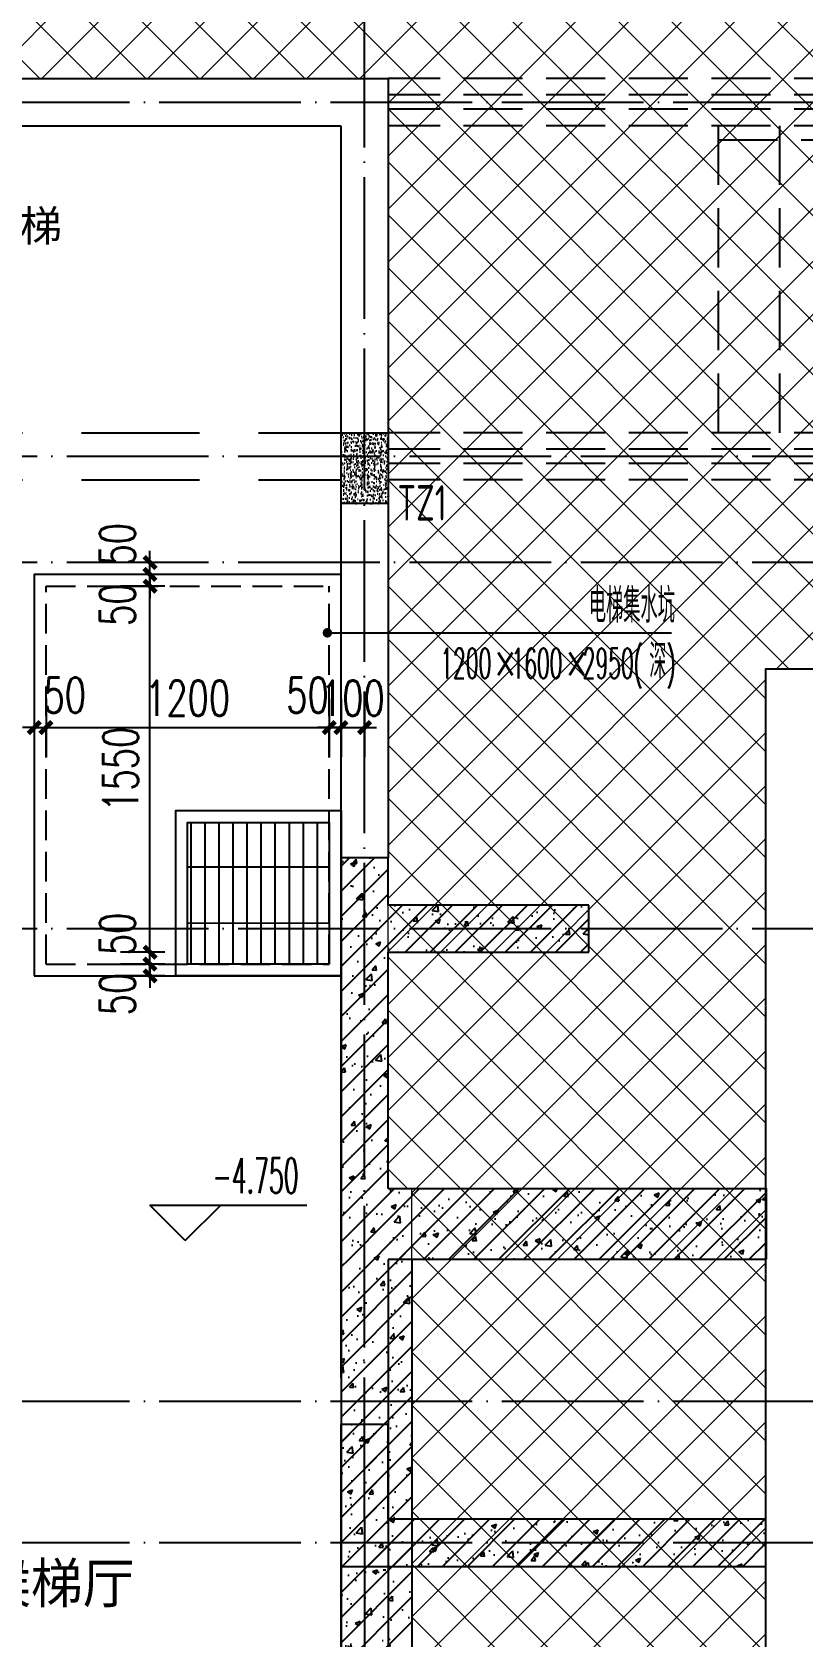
# Model space of a CAD drawing. Extents: x 393367 to 3005760, y 4998 to 826018.
# Drawn here: x 2804929 to 2808196, y 575881 to 582677 of the extents above; entities that cross this region are included whole.
import ezdxf

# ---------------------------------------------------------------- set-up
doc = ezdxf.new("R2010")
doc.units = 0
doc.header["$LTSCALE"] = 1000
for name, pattern in [('#P_--_20B1_001_t3$0$DASH', [0.35, 0.25, -0.1]), ('DASHED', [0.75, 0.5, -0.25]), ('DOTE', [2.42, 2, -0.2, 0.02, -0.2]), ('HIDDEN', [0.375, 0.25, -0.125])]:
    doc.linetypes.add(name, pattern=pattern)
doc.layers.get('0').update_dxf_attribs({"linetype": 'CONTINUOUS'})
doc.layers.get('Defpoints').update_dxf_attribs({"linetype": 'CONTINUOUS'})
for name, color, linetype in [('COLUMN', 140, 'CONTINUOUS'), ('DIM_ELEV', 3, 'CONTINUOUS'), ('DIM_LEAD', 3, 'CONTINUOUS'), ('DIM_SYMB', 3, 'CONTINUOUS'), ('DOTE', 8, 'DOTE'), ('G', 1, 'CONTINUOUS'), ('HS-A-墙-砼', 41, 'CONTINUOUS'), ('PUB_DIM', 3, 'CONTINUOUS'), ('PUB_HATCH', 8, 'CONTINUOUS'), ('PUB_TEXT', 7, 'CONTINUOUS'), ('S-梁', 4, 'DASHED'), ('STAIR', 2, 'CONTINUOUS'), ('TEXT', 7, 'CONTINUOUS'), ('WALL', 130, 'CONTINUOUS'), ('人防集水坑', 11, 'CONTINUOUS'), ('审核', 1, 'CONTINUOUS'), ('建-墙-填充', 8, 'CONTINUOUS'), ('排水', 155, 'CONTINUOUS')]:
    doc.layers.add(name, color=color, linetype=linetype)
doc.layers.add('填充', color=251, linetype='CONTINUOUS', lineweight=5)
doc.styles.add('_TCH_DIM', font='simplex.shx', dxfattribs={"width": 0.65, "bigfont": 'gbcbig.shx'})
doc.styles.add('_TCH_DIM_T3', font='SIMPLEX', dxfattribs={"width": 0.705882, "bigfont": 'GBCBIG'})
doc.styles.add('TSSD_Rein', font='Tssdeng.shx', dxfattribs={"width": 0.7, "bigfont": 'hztxt.shx'})
doc.styles.add('黑体', font='simhei.ttf')
doc.dimstyles.new('_TCH_ARCH&&50', dxfattribs={"dimtxt": 148.75, "dimasz": 50, "dimexe": 125, "dimexo": 150, "dimgap": 50, "dimtad": 1, "dimdec": 0, "dimzin": 0, "dimdsep": 46, "dimtxsty": '_TCH_DIM_T3', "dimblk": 'ARCHTICK', "dimcen": 0.09, "dimclrt": 4, "dimazin": 2, "dimtfac": 1, "dimtdec": 0, "dimtix": 1, "dimtmove": 2, "dimatfit": 3, "dimfxl": 1, "dimtolj": 1, "dimtzin": 0, "dimarcsym": 0})
pattern_1 = [(45, (2401960.72, 471109.365), (-53.033009, 53.033009), []), (50, (2401960.72, 471109.37), (215.178055, -18.82564), [22.5, -247.5]), (355, (2401960.72, 471109.37), (-41.6254, 225.65764), [18, -198]), (100.4514, (2401978.65, 471107.8), (173.55281, 206.83186), [19.12206, -210.34263]), (46.1842, (2401960.72, 471169.37), (320.17231, -49.6557), [33.75, -371.25]), (96.6356, (2401987.4, 471165.23), (280.39881, 292.23536), [28.68309, -315.5139]), (351.1842, (2401960.72, 471169.37), (280.39858, 292.23558), [27, -297]), (21, (2401990.72, 471154.37), (179.072116, -120.78567), [22.5, -247.5]), (326, (2401990.72, 471154.37), (72.9946, 217.54501), [18, -198]), (71.4514, (2402005.64, 471144.3), (252.06679, 96.75915), [19.12206, -210.34263]), (37.5, (2401960.72, 471109.365), (3.647957, 99.868156), [0, -195.6, 0, -201, 0, -198.75]), (7.5, (2401960.72, 471109.37), (78.92086, 118.323514), [0, -114.6, 0, -191.1, 0, -75.75]), (327.5, (2401893.82, 471109.365), (160.146731, -6.766462), [0, -75, 0, -234, 0, -310.5]), (317.5, (2401863.82, 471109.37), (174.95585, 30.031495), [0, -97.5, 0, -155.4, 0, -220.5])]

# ---------------------------------------------------------------- blocks, each defined once
blk = doc.blocks.new('FSFSFASFSFESFSEF')
at = {"layer": '人防集水坑', "ltscale": 0.8}
h = blk.add_hatch(dxfattribs=at)
h.set_pattern_fill('GRATE', color=256, scale=75, style=0)
h.set_pattern_definition([(270, (-806039.36, 23438904.08), (59.53125, -2e-14), []), (360, (-806039.36, 23438904.08), (9e-14, 238.125), [])])
h.paths.add_polyline_path([(286466.6, 761315.5), (287066.6, 761315.5), (287066.6, 760715.5), (286466.6, 760715.5)])
at = {"layer": '人防集水坑', "color": 41, "linetype": '#P_--_20B1_001_t3$0$DASH', "ltscale": 0.5}
for p, q in [((285866.6, 762315.5), (287066.6, 762315.5)), ((285866.6, 760715.5), (285866.6, 762315.5)), ((287066.6, 760715.5), (287066.6, 762315.5)), ((285866.6, 760715.5), (286166.6, 760715.5)), ((286166.6, 760715.5), (287066.6, 760715.5))]:
    blk.add_line(p, q, dxfattribs=at)
at = {"layer": '人防集水坑'}
for points in [[(287116.6, 760665.5), (286416.6, 760665.5), (286416.6, 761365.5), (287116.6, 761365.5)], [(287066.6, 760715.5), (286466.6, 760715.5), (286466.6, 761315.5), (287066.6, 761315.5)]]:
    blk.add_lwpolyline(points, close=True, dxfattribs=at)
at = {"layer": '排水'}
blk.add_lwpolyline([(285816.6, 760665.5), (287116.6, 760665.5), (287116.6, 762365.5), (285816.6, 762365.5)], close=True, dxfattribs=at)
blk = doc.blocks.new('DFBFBFBGF')
at = {"layer": 'STAIR', "color": 246, "linetype": '#P_--_20B1_001_t3$0$DASH'}
for p, q in [((293136.3, 754230.1), (287316.6, 754230.1)), ((293136.3, 754030.1), (293136.3, 754230.1)), ((293136.3, 754160.1), (287316.6, 754160.1)), ((293136.3, 754100.1), (287316.6, 754100.1)), ((293136.3, 754030.1), (287316.6, 754030.1)), ((293136.3, 754030.1), (288716.3, 754030.1)), ((288716.3, 752730.1), (288716.3, 754030.1)), ((288976.3, 752730.1), (288976.3, 754030.1)), ((289236.3, 752730.1), (289236.3, 754030.1)), ((289496.3, 752730.1), (289496.3, 754030.1)), ((289756.3, 752730.1), (289756.3, 754030.1)), ((290016.3, 752730.1), (290016.3, 754030.1)), ((290276.3, 752730.1), (290276.3, 754030.1)), ((290536.3, 752730.1), (290536.3, 754030.1)), ((290796.3, 752730.1), (290796.3, 754030.1)), ((291056.3, 752730.1), (291056.3, 754030.1)), ((291316.3, 752730.1), (291316.3, 754030.1)), ((291576.3, 752730.1), (291576.3, 754030.1)), ((291836.3, 752730.1), (291836.3, 754030.1)), ((292096.3, 752730.1), (292096.3, 754030.1)), ((292356.3, 752730.1), (292356.3, 754030.1)), ((292616.3, 752730.1), (292616.3, 754030.1)), ((292876.3, 752730.1), (292876.3, 754030.1)), ((293136.3, 752730.1), (293136.3, 754030.1)), ((288716.3, 753970.1), (293136.3, 753970.1)), ((293136.3, 752730.1), (287316.6, 752730.1)), ((293136.3, 752730.1), (288716.3, 752730.1)), ((293136.3, 752530.1), (293136.3, 752730.1)), ((293136.3, 752660.1), (287316.6, 752660.1)), ((293136.3, 752600.1), (287316.6, 752600.1)), ((293136.3, 752530.1), (287316.6, 752530.1))]:
    blk.add_line(p, q, dxfattribs=at)
blk.add_lwpolyline([(293136.3, 754230.1), (294636.3, 754230.1), (294636.3, 752530.1), (293136.3, 752530.1)], close=True, dxfattribs=at)
at = {"layer": '审核', "color": 58, "linetype": 'HIDDEN', "ltscale": 0.2}
blk.add_line((289519.4, 752530.1), (289519.4, 754230.1), dxfattribs=at)
blk = doc.blocks.new('A$C1B767261')
at = {"layer": '填充'}
h = blk.add_hatch(dxfattribs=at)
h.set_pattern_fill('ANSI37', color=196, scale=100, style=0)
h.set_pattern_definition([(45, (-464295.8, -101370.73), (-112.2532, 112.2532), []), (135, (-464295.8, -101370.73), (-112.2532, -112.2532), [])])
h.paths.add_polyline_path([(1649.8, 7500), (7999.8, 7500), (7999.8, 12800), (-4550.2, 12800), (-4550.2, 8500), (-2950.4, 8500), (-2950.4, 10000), (49.7, 10000), (49.6, 5300.1), (150, 5299.9), (150, 2099.9), (0, 2100.1), (0, 0), (-2900.2, 0), (-2900.2, 600), (-4550.2, 600), (-4550.2, -700), (1649.8, -700)])
at = {"layer": '填充', "color": 196}
blk.add_lwpolyline([(-4550.2, 600), (-2900.2, 600), (-2900.2, 0), (0, 0), (0, 2100.1), (150, 2099.9), (150, 5299.9), (49.6, 5300.1), (49.7, 10000), (-2950.4, 10000), (-2950.4, 8500), (-4550.2, 8500)], dxfattribs=at)
blk = doc.blocks.new('_ArchTick')
at = {"color": 0, "linetype": 'ByBlock', "const_width": 0.4}
blk.add_lwpolyline([(-0.5, -0.5), (0.5, 0.5)], dxfattribs=at)
blk = doc.blocks.new('*D2129')
at = {"layer": 'Defpoints', "color": 0, "transparency": 16777216}
for p in [(2804938.2, 580005.3), (2804988.2, 580005.3), (2804988.2, 579731.6)]:
    blk.add_point(p, dxfattribs=at)
at = {"layer": 'PUB_DIM', "color": 0, "lineweight": -2, "transparency": 16777216}
for p, q in [((2804938.2, 579855.3), (2804938.2, 579606.6)), ((2804988.2, 579855.3), (2804988.2, 579606.6)), ((2804938.2, 579731.6), (2804888.2, 579731.6)), ((2804938.2, 579731.6), (2804988.2, 579731.6)), ((2804988.2, 579731.6), (2805038.2, 579731.6))]:
    blk.add_line(p, q, dxfattribs=at)
at = {"layer": 'PUB_DIM', "color": 0, "lineweight": -2, "transparency": 16777216, "xscale": 50, "yscale": 50, "zscale": 50}
blk.add_blockref('_ArchTick', (2804938.2, 579731.6), dxfattribs=at)
at = {"layer": 'PUB_DIM', "color": 0, "lineweight": -2, "transparency": 16777216, "xscale": 50, "yscale": 50, "zscale": 50, "rotation": 180}
blk.add_blockref('_ArchTick', (2804988.2, 579731.6), dxfattribs=at)
at = {"layer": 'PUB_DIM', "color": 4, "transparency": 16777216, "insert": (2805067.7, 579869.1), "char_height": 148.75, "attachment_point": 5, "style": '_TCH_DIM_T3'}
blk.add_mtext('\\A1;50', dxfattribs=at)
blk = doc.blocks.new('*D2130')
at = {"layer": 'Defpoints', "color": 0, "transparency": 16777216}
for p in [(2804988.2, 580005.3), (2806188.2, 580005.3), (2806188.2, 579731.6)]:
    blk.add_point(p, dxfattribs=at)
at = {"layer": 'PUB_DIM', "color": 0, "lineweight": -2, "transparency": 16777216}
for p, q in [((2804988.2, 579855.3), (2804988.2, 579606.6)), ((2806188.2, 579855.3), (2806188.2, 579606.6)), ((2804988.2, 579731.6), (2806188.2, 579731.6))]:
    blk.add_line(p, q, dxfattribs=at)
at = {"layer": 'PUB_DIM', "color": 0, "lineweight": -2, "transparency": 16777216, "xscale": 50, "yscale": 50, "zscale": 50, "rotation": 180}
blk.add_blockref('_ArchTick', (2804988.2, 579731.6), dxfattribs=at)
at = {"layer": 'PUB_DIM', "color": 0, "lineweight": -2, "transparency": 16777216, "xscale": 50, "yscale": 50, "zscale": 50}
blk.add_blockref('_ArchTick', (2806188.2, 579731.6), dxfattribs=at)
at = {"layer": 'PUB_DIM', "color": 4, "transparency": 16777216, "insert": (2805588.2, 579856), "char_height": 148.75, "attachment_point": 5, "style": '_TCH_DIM_T3'}
blk.add_mtext('\\A1;1200', dxfattribs=at)
blk = doc.blocks.new('*D2131')
at = {"layer": 'Defpoints', "color": 0, "transparency": 16777216}
for p in [(2806188.2, 580005.3), (2806238.2, 580005.3), (2806238.2, 579731.6)]:
    blk.add_point(p, dxfattribs=at)
at = {"layer": 'PUB_DIM', "color": 0, "lineweight": -2, "transparency": 16777216}
for p, q in [((2806188.2, 579855.3), (2806188.2, 579606.6)), ((2806238.2, 579855.3), (2806238.2, 579606.6)), ((2806188.2, 579731.6), (2806138.2, 579731.6)), ((2806188.2, 579731.6), (2806238.2, 579731.6)), ((2806238.2, 579731.6), (2806288.2, 579731.6))]:
    blk.add_line(p, q, dxfattribs=at)
at = {"layer": 'PUB_DIM', "color": 0, "lineweight": -2, "transparency": 16777216, "xscale": 50, "yscale": 50, "zscale": 50}
blk.add_blockref('_ArchTick', (2806188.2, 579731.6), dxfattribs=at)
at = {"layer": 'PUB_DIM', "color": 0, "lineweight": -2, "transparency": 16777216, "xscale": 50, "yscale": 50, "zscale": 50, "rotation": 180}
blk.add_blockref('_ArchTick', (2806238.2, 579731.6), dxfattribs=at)
at = {"layer": 'PUB_DIM', "color": 4, "transparency": 16777216, "insert": (2806096.2, 579869.1), "char_height": 148.75, "attachment_point": 5, "style": '_TCH_DIM_T3'}
blk.add_mtext('\\A1;50', dxfattribs=at)
blk = doc.blocks.new('*D2132')
at = {"layer": 'Defpoints', "color": 0, "transparency": 16777216}
for p in [(2806238.2, 580005.3), (2806338.2, 580005.3), (2806338.2, 579731.6)]:
    blk.add_point(p, dxfattribs=at)
at = {"layer": 'PUB_DIM', "color": 0, "lineweight": -2, "transparency": 16777216}
for p, q in [((2806238.2, 579855.3), (2806238.2, 579606.6)), ((2806338.2, 579855.3), (2806338.2, 579606.6)), ((2806238.2, 579731.6), (2806188.2, 579731.6)), ((2806238.2, 579731.6), (2806338.2, 579731.6)), ((2806338.2, 579731.6), (2806388.2, 579731.6))]:
    blk.add_line(p, q, dxfattribs=at)
at = {"layer": 'PUB_DIM', "color": 0, "lineweight": -2, "transparency": 16777216, "xscale": 50, "yscale": 50, "zscale": 50}
blk.add_blockref('_ArchTick', (2806238.2, 579731.6), dxfattribs=at)
at = {"layer": 'PUB_DIM', "color": 0, "lineweight": -2, "transparency": 16777216, "xscale": 50, "yscale": 50, "zscale": 50, "rotation": 180}
blk.add_blockref('_ArchTick', (2806338.2, 579731.6), dxfattribs=at)
at = {"layer": 'PUB_DIM', "color": 4, "transparency": 16777216, "insert": (2806288.2, 579856), "char_height": 148.75, "attachment_point": 5, "style": '_TCH_DIM_T3'}
blk.add_mtext('\\A1;100', dxfattribs=at)
blk = doc.blocks.new('*D2133')
at = {"layer": 'Defpoints', "color": 0, "transparency": 16777216}
for p in [(2805428.8, 580430.1), (2805642.2, 580430.1), (2805642.2, 580380.1)]:
    blk.add_point(p, dxfattribs=at)
at = {"layer": 'PUB_DIM', "color": 0, "lineweight": -2, "transparency": 16777216}
for p, q in [((2805428.8, 580430.1), (2805428.8, 580480.1)), ((2805492.2, 580430.1), (2805303.8, 580430.1)), ((2805492.2, 580380.1), (2805303.8, 580380.1)), ((2805428.8, 580380.1), (2805428.8, 580430.1)), ((2805428.8, 580380.1), (2805428.8, 580330.1))]:
    blk.add_line(p, q, dxfattribs=at)
at = {"layer": 'PUB_DIM', "color": 0, "lineweight": -2, "transparency": 16777216, "xscale": 50, "yscale": 50, "zscale": 50}
for p, rotation in [((2805428.8, 580430.1), 270), ((2805428.8, 580380.1), 90)]:
    blk.add_blockref('_ArchTick', p, dxfattribs=dict(at, rotation=rotation))
at = {"layer": 'PUB_DIM', "color": 4, "transparency": 16777216, "insert": (2805291.3, 580507.9), "char_height": 148.75, "attachment_point": 5, "rotation": 90, "style": '_TCH_DIM_T3'}
blk.add_mtext('\\A1;50', dxfattribs=at)
blk = doc.blocks.new('*D2134')
at = {"layer": 'Defpoints', "color": 0, "transparency": 16777216}
for p in [(2805428.8, 580380.1), (2805642.2, 580380.1), (2805642.2, 580330.1)]:
    blk.add_point(p, dxfattribs=at)
at = {"layer": 'PUB_DIM', "color": 0, "lineweight": -2, "transparency": 16777216}
for p, q in [((2805492.2, 580380.1), (2805303.8, 580380.1)), ((2805428.8, 580380.1), (2805428.8, 580430.1)), ((2805428.8, 580330.1), (2805428.8, 580380.1)), ((2805492.2, 580330.1), (2805303.8, 580330.1)), ((2805428.8, 580330.1), (2805428.8, 580280.1))]:
    blk.add_line(p, q, dxfattribs=at)
at = {"layer": 'PUB_DIM', "color": 0, "lineweight": -2, "transparency": 16777216, "xscale": 50, "yscale": 50, "zscale": 50}
for p, rotation in [((2805428.8, 580380.1), 270), ((2805428.8, 580330.1), 90)]:
    blk.add_blockref('_ArchTick', p, dxfattribs=dict(at, rotation=rotation))
at = {"layer": 'PUB_DIM', "color": 4, "transparency": 16777216, "insert": (2805291.3, 580251.8), "char_height": 148.75, "attachment_point": 5, "rotation": 90, "style": '_TCH_DIM_T3'}
blk.add_mtext('\\A1;50', dxfattribs=at)
blk = doc.blocks.new('*D2135')
at = {"layer": 'Defpoints', "color": 0, "transparency": 16777216}
for p in [(2805428.8, 580330.1), (2805642.2, 580330.1), (2805642.2, 578780.1)]:
    blk.add_point(p, dxfattribs=at)
at = {"layer": 'PUB_DIM', "color": 0, "lineweight": -2, "transparency": 16777216}
for p, q in [((2805492.2, 580330.1), (2805303.8, 580330.1)), ((2805428.8, 578780.1), (2805428.8, 580330.1)), ((2805492.2, 578780.1), (2805303.8, 578780.1))]:
    blk.add_line(p, q, dxfattribs=at)
at = {"layer": 'PUB_DIM', "color": 0, "lineweight": -2, "transparency": 16777216, "xscale": 50, "yscale": 50, "zscale": 50}
for p, rotation in [((2805428.8, 580330.1), 90), ((2805428.8, 578780.1), 270)]:
    blk.add_blockref('_ArchTick', p, dxfattribs=dict(at, rotation=rotation))
at = {"layer": 'PUB_DIM', "color": 4, "transparency": 16777216, "insert": (2805304.4, 579555.1), "char_height": 148.75, "attachment_point": 5, "rotation": 90, "style": '_TCH_DIM_T3'}
blk.add_mtext('\\A1;1550', dxfattribs=at)
blk = doc.blocks.new('*D2136')
at = {"layer": 'Defpoints', "color": 0, "transparency": 16777216}
for p in [(2805428.8, 578780.1), (2805642.2, 578780.1), (2805642.2, 578730.1)]:
    blk.add_point(p, dxfattribs=at)
at = {"layer": 'PUB_DIM', "color": 0, "lineweight": -2, "transparency": 16777216}
for p, q in [((2805428.8, 578780.1), (2805428.8, 578830.1)), ((2805492.2, 578780.1), (2805303.8, 578780.1)), ((2805428.8, 578730.1), (2805428.8, 578780.1)), ((2805492.2, 578730.1), (2805303.8, 578730.1)), ((2805428.8, 578730.1), (2805428.8, 578680.1))]:
    blk.add_line(p, q, dxfattribs=at)
at = {"layer": 'PUB_DIM', "color": 0, "lineweight": -2, "transparency": 16777216, "xscale": 50, "yscale": 50, "zscale": 50}
for p, rotation in [((2805428.8, 578780.1), 270), ((2805428.8, 578730.1), 90)]:
    blk.add_blockref('_ArchTick', p, dxfattribs=dict(at, rotation=rotation))
at = {"layer": 'PUB_DIM', "color": 4, "transparency": 16777216, "insert": (2805291.3, 578857.8), "char_height": 148.75, "attachment_point": 5, "rotation": 90, "style": '_TCH_DIM_T3'}
blk.add_mtext('\\A1;50', dxfattribs=at)
blk = doc.blocks.new('*D2137')
at = {"layer": 'Defpoints', "color": 0, "transparency": 16777216}
for p in [(2805428.8, 578730.1), (2805642.2, 578730.1), (2805642.2, 578680.1)]:
    blk.add_point(p, dxfattribs=at)
at = {"layer": 'PUB_DIM', "color": 0, "lineweight": -2, "transparency": 16777216}
for p, q in [((2805428.8, 578730.1), (2805428.8, 578780.1)), ((2805492.2, 578730.1), (2805303.8, 578730.1)), ((2805428.8, 578680.1), (2805428.8, 578730.1)), ((2805492.2, 578680.1), (2805303.8, 578680.1)), ((2805428.8, 578680.1), (2805428.8, 578630.1))]:
    blk.add_line(p, q, dxfattribs=at)
at = {"layer": 'PUB_DIM', "color": 0, "lineweight": -2, "transparency": 16777216, "xscale": 50, "yscale": 50, "zscale": 50}
for p, rotation in [((2805428.8, 578730.1), 270), ((2805428.8, 578680.1), 90)]:
    blk.add_blockref('_ArchTick', p, dxfattribs=dict(at, rotation=rotation))
at = {"layer": 'PUB_DIM', "color": 4, "transparency": 16777216, "insert": (2805291.3, 578602.9), "char_height": 148.75, "attachment_point": 5, "rotation": 90, "style": '_TCH_DIM_T3'}
blk.add_mtext('\\A1;50', dxfattribs=at)

msp = doc.modelspace()

# ---------------------------------------------------------------- hatches: boundary and pattern name
at = {"layer": 'G'}
h = msp.add_hatch(dxfattribs=at)
h.set_pattern_fill('AR-CONC', color=256, scale=5, angle=-360, style=0)
h.set_pattern_definition([(230, (10252735.364, 1014637.498), (-35.86300913, 3.13760675), [3.75, -41.25]), (175, (10252735.364, 1014637.498), (6.93756668, -37.60960669), [3, -33]), (280.4514, (10252732.376, 1014637.76), (-28.92546909, -34.4719771), [3.1870095, -35.0571056]), (226.1842, (10252735.364, 1014627.5), (-53.36205243, 8.27595072), [5.625, -61.875]), (276.6356, (10252730.917, 1014628.19), (-46.73313528, -48.70589355), [4.7805144, -52.58565]), (171.1842, (10252735.364, 1014627.5), (-46.73309726, -48.70593005), [4.5, -49.5]), (201, (10252730.364, 1014629.998), (-29.84535261, 20.13094453), [3.75, -41.25]), (146, (10252730.364, 1014629.998), (-12.1657666, -36.25750225), [3, -33]), (251.4514, (10252727.877, 1014631.676), (-42.01113143, -16.12652484), [3.1870095, -35.0571056]), (217.5, (10252735.364, 1014637.498), (-0.607992766, -16.644692692), [0, -32.6, 0, -33.5, 0, -33.125]), (187.5, (10252735.364, 1014637.498), (-13.15347687, -19.720585594), [0, -19.1, 0, -31.85, 0, -12.625]), (147.5, (10252746.514, 1014637.498), (-26.691121809, 1.127743587), [0, -12.5, 0, -39, 0, -51.75]), (137.5, (10252751.514, 1014637.498), (-29.15930847, -5.00524912), [0, -16.25, 0, -25.9, 0, -36.75])])
h.paths.add_polyline_path([(2806438.17451, 580680.08651), (2806238.17451, 580680.08651), (2806238.17451, 580980.08651), (2806438.17451, 580980.08651)])
at = {"layer": 'PUB_HATCH'}
h = msp.add_hatch(dxfattribs=at)
h.set_pattern_fill('钢筋混凝土', color=256, scale=30, style=0)
h.set_pattern_definition(pattern_1)
h.paths.add_polyline_path([(2807288.26086, 578780.08992), (2807288.26086, 578980.08992), (2806438.26084, 578980.08992), (2806438.26084, 579180.09146), (2806238.26084, 579180.09146), (2806238.26084, 577480.03914), (2806438.26084, 577480.03914), (2806438.26084, 578780.08992)])
h = msp.add_hatch(dxfattribs=at)
h.set_pattern_fill('钢筋混凝土', color=256, scale=30, style=0)
h.set_pattern_definition(pattern_1)
h.paths.add_polyline_path([(2806238.52123, 574880.08982), (2806438.35902, 574880.08968), (2806438.35902, 574730.0934), (2806538.52123, 574730.0934), (2806538.52123, 577480.14622), (2806438.26084, 577580.67387), (2806438.26084, 577480.03914), (2806238.52123, 577480.03914)])
h = msp.add_hatch(dxfattribs=at)
h.set_pattern_fill('钢筋混凝土', color=256, scale=30, style=0)
h.set_pattern_definition(pattern_1)
h.paths.add_polyline_path([(2806238.35721, 576180.09053), (2808038.16845, 576180.09053), (2808038.16845, 576380.09053), (2806438.35721, 576380.09053), (2806438.35721, 576780.09119), (2806238.35721, 576780.09119)])
at = {"layer": '建-墙-填充'}
h = msp.add_hatch(dxfattribs=at)
h.set_pattern_fill('钢筋混凝土', color=256, scale=30, style=0)
h.set_pattern_definition(pattern_1)
h.paths.add_polyline_path([(2806438.26084, 577780.14622), (2806438.26084, 577480.14622), (2808039.15446, 577480.14622), (2808039.15446, 577780.14622)])

# ---------------------------------------------------------------- linework, layer by layer
at = {"layer": 'COLUMN', "color": 6}
for p, q in [((2806438.26084, 579180.09146), (2806238.26084, 579180.09146)), ((2806238.26084, 579180.09146), (2806238.26084, 577480.03914)), ((2806438.26084, 578980.08992), (2806438.26084, 579180.09146)), ((2807288.26086, 578980.08992), (2806438.26084, 578980.08992)), ((2807288.26086, 578780.08992), (2807288.26086, 578980.08992)), ((2806438.26084, 577780.14622), (2806438.26084, 578780.08992)), ((2806438.26084, 578780.08992), (2807288.26086, 578780.08992)), ((2806238.26084, 577480.03914), (2806238.52123, 577480.03914)), ((2806438.35721, 576780.09119), (2806238.35721, 576780.09119)), ((2806238.35721, 576780.09119), (2806238.35721, 576180.09053)), ((2806438.35721, 576380.09053), (2806438.35721, 576780.09119)), ((2808038.16845, 576380.09053), (2806438.35721, 576380.09053)), ((2808038.16845, 576180.09053), (2808038.16845, 576380.09053)), ((2806238.35721, 576180.09053), (2808038.16845, 576180.09053))]:
    msp.add_line(p, q, dxfattribs=at)
at = {"layer": 'DIM_ELEV', "color": 6}
for p, q in [((2805578.31597, 577560.09544), (2805428.31597, 577710.09544)), ((2805428.31597, 577710.09544), (2806093.23645, 577710.09544)), ((2805578.31597, 577560.09544), (2805728.31597, 577710.09544))]:
    msp.add_line(p, q, dxfattribs=at)
at = {"layer": 'DIM_LEAD'}
for p, q in [((2806180.40378, 580132.90273), (2806867.98461, 580132.90273)), ((2806867.98461, 580132.90273), (2807639.10215, 580132.90273))]:
    msp.add_line(p, q, dxfattribs=at)
at = {"layer": 'DIM_LEAD', "const_width": 20}
msp.add_lwpolyline([(2806170.40378, 580132.90273, 1), (2806190.40378, 580132.90273, 1)], format="xyb", close=True, dxfattribs=at)
at = {"layer": 'DIM_SYMB'}
msp.add_lwpolyline([(2801838.3569, 585280.09624), (2801838.3569, 579980.09724), (2801838.3569, 579980.09724), (2801838.35691, 571780.09712), (2808038.35691, 571780.09712), (2808038.35691, 579980.09724), (2814388.36626, 579980.09724), (2814388.36626, 585280.09624)], close=True, dxfattribs=at)
at = {"layer": 'DOTE', "linetype": 'DOTE', "ltscale": 0.3}
for p, q in [((2806338.35691, 576380.36738), (2806338.35691, 585280.09624)), ((2801838.3569, 582380.09279), (2814388.36626, 582380.09279)), ((2814388.36626, 580880.09754), (2801838.3569, 580880.09754)), ((2814388.36626, 580430.09712), (2801838.3569, 580430.09712)), ((2814388.36626, 578880.09384), (2801838.3569, 578880.09384)), ((2801838.3569, 576880.09522), (2814388.36626, 576880.09522)), ((2806338.35691, 576380.36407), (2806338.35691, 574780.09381)), ((2801838.35691, 576280.36739), (2814388.36626, 576280.36738))]:
    msp.add_line(p, q, dxfattribs=at)
at = {"layer": 'G'}
msp.add_lwpolyline([(2806438.17451, 580680.08651), (2806238.17451, 580680.08651), (2806238.17451, 580980.08651), (2806438.17451, 580980.08651)], close=True, dxfattribs=at)
at = {"layer": 'HS-A-墙-砼'}
for p, q in [((2806438.26084, 577780.14622), (2808039.15446, 577780.14622)), ((2808039.15446, 577780.14622), (2808039.15446, 577480.14622)), ((2806238.52123, 577480.03914), (2806238.52123, 574880.08982)), ((2806438.26084, 577480.14622), (2808039.15446, 577480.14622)), ((2806538.52123, 577480.14622), (2806538.52123, 574730.0934))]:
    msp.add_line(p, q, dxfattribs=at)
at = {"layer": 'S-梁'}
for p, q in [((2803638.16628, 580980.09861), (2806238.16265, 580980.08651)), ((2803638.16628, 580780.09861), (2806238.16265, 580780.08651))]:
    msp.add_line(p, q, dxfattribs=at)
at = {"layer": 'WALL'}
for p, q in [((2803438.16265, 582480.09279), (2806438.16266, 582480.09279)), ((2806438.16266, 582480.09279), (2806438.16265, 579180.09146)), ((2803638.16265, 582280.09279), (2806238.16265, 582280.09279)), ((2806238.16265, 582280.09279), (2806238.16265, 578605.07761)), ((2806238.16265, 578605.07761), (2806238.16265, 576980.09514)), ((2806438.16265, 577480.03914), (2806438.16265, 576880.09522)), ((2806438.16265, 576880.09522), (2806438.16265, 574880.08968)), ((2806238.16265, 576780.09514), (2806238.16265, 574880.08982))]:
    msp.add_line(p, q, dxfattribs=at)

# ---------------------------------------------------------------- block references
for name, p in [('A$C1B767261', (2806388.51972, 572480.0934)), ('DFBFBFBGF', (2519121.58395, -171749.80631)), ('FSFSFASFSFESFSEF', (2519121.58395, -181985.43969))]:
    msp.add_blockref(name, p)

# ---------------------------------------------------------------- texts
at = {"layer": 'PUB_TEXT', "color": 246, "style": '黑体'}
msp.add_text('楼梯', height=131.434599, dxfattribs=at).set_placement((2804697.23952, 581790.16142))
at = {"layer": 'PUB_TEXT', "style": '_TCH_DIM'}
for s, height, width, p in [('电梯集水坑', 144.680851, 0.7, (2807288.35747, 580175.80273)), ('1200', 127.5, 0.494118, (2806658.93194, 579940.00273)), ('×', 144.68085, 0.7, (2806886.93194, 579940.00273)), ('1600', 127.5, 0.494118, (2806960.65534, 579940.00273)), ('×', 144.68085, 0.7, (2807188.65534, 579940.00273)), ('2950(', 127.5, 0.494118, (2807262.37875, 579940.00273)), ('深', 144.68085, 0.7, (2807544.37875, 579940.00273)), (')', 127.5, 0.494118, (2807618.10215, 579940.00273))]:
    msp.add_text(s, height=height, dxfattribs=dict(at, width=width)).set_placement(p)
at = {"layer": 'PUB_TEXT', "color": 6, "style": '_TCH_DIM', "width": 0.494118}
msp.add_text('-4.750', height=148.75, dxfattribs=at).set_placement((2805693.23645, 577760.14544))
at = {"layer": 'PUB_TEXT', "color": 7}
msp.add_text('候梯厅', height=168.794326, dxfattribs=at).set_placement((2804704.62758, 576024.51348))
at = {"layer": 'TEXT', "color": 230, "style": 'TSSD_Rein', "width": 0.7}
msp.add_text('TZ1', height=150, dxfattribs=at).set_placement((2806477.38461, 580608.2288))

# ---------------------------------------------------------------- dimensions: what is measured, and where the dimension line sits
at = {"layer": 'PUB_DIM'}
for base, p1, p2, angle, picture, middle in [((2805428.79131, 580430.09384), (2805642.2495, 580380.09384), (2805642.2495, 580430.09384), 90, '*D2133', (2805291.29131, 580507.86266)), ((2805428.79131, 580380.09384), (2805642.2495, 580330.09384), (2805642.2495, 580380.09384), 90, '*D2134', (2805291.29131, 580251.76071)), ((2804988.16265, 579731.6157), (2804938.16265, 580005.34315), (2804988.16265, 580005.34315), 0, '*D2129', (2805067.65696, 579869.1157)), ((2806238.16265, 579731.6157), (2806188.16265, 580005.34315), (2806238.16265, 580005.34315), 0, '*D2131', (2806096.22941, 579869.1157)), ((2805428.79131, 578780.09381), (2805642.2495, 578730.09384), (2805642.2495, 578780.09381), 90, '*D2136', (2805291.29131, 578857.77021)), ((2805428.79131, 578730.09384), (2805642.2495, 578680.09384), (2805642.2495, 578730.09384), 90, '*D2137', (2805291.29131, 578602.91278))]:
    dim = msp.add_linear_dim(base=base, p1=p1, p2=p2, angle=angle, dimstyle='_TCH_ARCH&&50', dxfattribs=at)
    dim.commit()
    dim.dimension.update_dxf_attribs({"geometry": picture, "text_midpoint": middle, "dimtype": 161})
for p1, p2, distance, picture, middle in [((2805642.2495, 578780.09381), (2805642.2495, 580330.09384), 213.45819, '*D2135', (2805304.41631, 579555.09382)), ((2804988.16265, 580005.34315), (2806188.16265, 580005.34315), -273.72745, '*D2130', (2805588.16265, 579855.9907)), ((2806238.16265, 580005.34315), (2806338.16265, 580005.34315), -273.72745, '*D2132', (2806288.16265, 579855.9907))]:
    dim = msp.add_aligned_dim(p1=p1, p2=p2, distance=distance, dimstyle='_TCH_ARCH&&50', dxfattribs=at)
    dim.commit()
    dim.dimension.update_dxf_attribs({"geometry": picture, "text_midpoint": middle})

doc.saveas('drawing.dxf')
